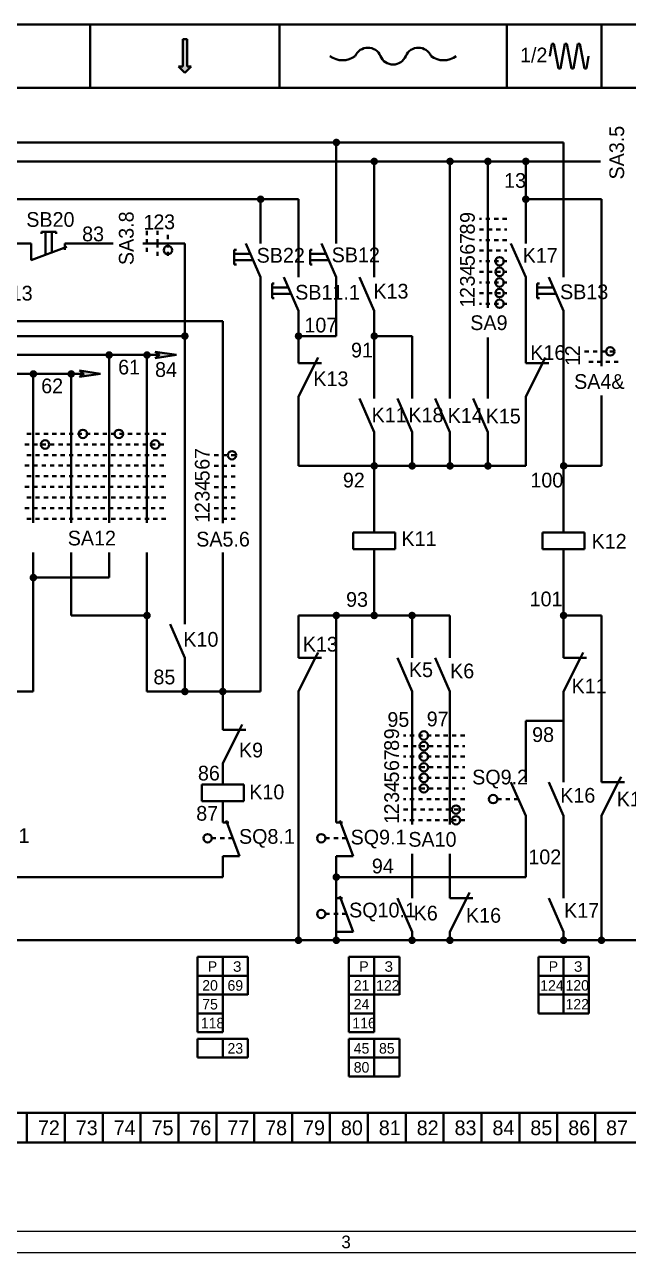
# Model space of a CAD drawing. Extents: x -8251 to 1289, y -86 to 2066.
# Drawn here: x 238.7 to 382.2, y 0 to 291.7 of the extents above; entities that cross this region are included whole.
import ezdxf

# ---------------------------------------------------------------- set-up
doc = ezdxf.new("R2010")
doc.units = 0
doc.linetypes.add('JIS_02_1.0', pattern=[2, 1, -1])
doc.layers.get('0').update_dxf_attribs({"linetype": 'CONTINUOUS', "lineweight": 40})
doc.layers.add('пунктир', color=4, linetype='JIS_02_1.0', lineweight=40)
doc.layers.add('Слой1', color=3, linetype='CONTINUOUS', lineweight=25)
doc.layers.add('РАМКА', color=7, linetype='CONTINUOUS')
doc.styles.get("Standard").update_dxf_attribs({"font": 'cad2win.shx', "height": 3.5})

msp = doc.modelspace()

# ---------------------------------------------------------------- hatches: boundary and pattern name
for points in [[(276.82, 280.23), (278.32, 281.73), (277.32, 281.73), (277.32, 288.28), (276.32, 288.28), (276.32, 281.73), (275.32, 281.73)], [(269.79, 214.01), (274.79, 213.23), (269.79, 212.5), (270.79, 213.23)], [(256.79, 208.73), (251.79, 208), (252.79, 208.73), (251.79, 209.51)]]:
    msp.add_hatch(color=256).paths.add_polyline_path(points)
h = msp.add_hatch(color=256)
edge = h.paths.add_edge_path()
edge.add_arc((312.81, 263.72), 0.9, 0, 360)
h = msp.add_hatch(color=256)
edge = h.paths.add_edge_path()
edge.add_arc((321.81, 259.22), 0.9, 0, 360)
h = msp.add_hatch(color=256)
edge = h.paths.add_edge_path()
edge.add_arc((339.81, 259.22), 0.9, 0, 360)
h = msp.add_hatch(color=256)
edge = h.paths.add_edge_path()
edge.add_arc((348.81, 259.22), 0.9, 0, 360)
h = msp.add_hatch(color=256)
edge = h.paths.add_edge_path()
edge.add_arc((357.81, 259.22), 0.9, 0, 360)
h = msp.add_hatch(color=256)
edge = h.paths.add_edge_path()
edge.add_arc((294.81, 250.22), 0.9, 0, 360)
h = msp.add_hatch(color=256)
edge = h.paths.add_edge_path()
edge.add_arc((357.81, 250.22), 0.9, 0, 360)
h = msp.add_hatch(color=256)
edge = h.paths.add_edge_path()
edge.add_arc((276.81, 217.72), 0.9, 0, 360)
h = msp.add_hatch(color=256)
edge = h.paths.add_edge_path()
edge.add_arc((303.81, 217.72), 0.9, 0, 360)
h = msp.add_hatch(color=256)
edge = h.paths.add_edge_path()
edge.add_arc((321.81, 217.72), 0.9, 0, 360)
h = msp.add_hatch(color=256)
edge = h.paths.add_edge_path()
edge.add_arc((258.81, 213.22), 0.9, 0, 360)
h = msp.add_hatch(color=256)
edge = h.paths.add_edge_path()
edge.add_arc((267.81, 213.22), 0.9, 0, 360)
h = msp.add_hatch(color=256)
edge = h.paths.add_edge_path()
edge.add_arc((240.81, 208.72), 0.9, 0, 360)
h = msp.add_hatch(color=256)
edge = h.paths.add_edge_path()
edge.add_arc((249.81, 208.72), 0.9, 0, 360)
h = msp.add_hatch(color=256)
edge = h.paths.add_edge_path()
edge.add_arc((321.81, 186.87), 0.9, 0, 360)
h = msp.add_hatch(color=256)
edge = h.paths.add_edge_path()
edge.add_arc((330.81, 186.87), 0.9, 0, 360)
h = msp.add_hatch(color=256)
edge = h.paths.add_edge_path()
edge.add_arc((339.81, 186.87), 0.9, 0, 360)
h = msp.add_hatch(color=256)
edge = h.paths.add_edge_path()
edge.add_arc((348.81, 186.87), 0.9, 0, 360)
h = msp.add_hatch(color=256)
edge = h.paths.add_edge_path()
edge.add_arc((366.81, 186.87), 0.9, 0, 360)
h = msp.add_hatch(color=256)
edge = h.paths.add_edge_path()
edge.add_arc((240.81, 160.33), 0.9, 0, 360)
h = msp.add_hatch(color=256)
edge = h.paths.add_edge_path()
edge.add_arc((267.81, 151.33), 0.9, 0, 360)
h = msp.add_hatch(color=256)
edge = h.paths.add_edge_path()
edge.add_arc((312.79, 151.33), 0.9, 0, 360)
h = msp.add_hatch(color=256)
edge = h.paths.add_edge_path()
edge.add_arc((321.79, 151.33), 0.9, 0, 360)
h = msp.add_hatch(color=256)
edge = h.paths.add_edge_path()
edge.add_arc((330.79, 151.33), 0.9, 0, 360)
h = msp.add_hatch(color=256)
edge = h.paths.add_edge_path()
edge.add_arc((366.79, 151.33), 0.9, 0, 360)
h = msp.add_hatch(color=256)
edge = h.paths.add_edge_path()
edge.add_arc((276.81, 133.27), 0.9, 0, 360)
h = msp.add_hatch(color=256)
edge = h.paths.add_edge_path()
edge.add_arc((285.81, 133.27), 0.9, 0, 360)
h = msp.add_hatch(color=256)
edge = h.paths.add_edge_path()
edge.add_arc((312.79, 89.18), 0.9, 0, 360)
h = msp.add_hatch(color=256)
edge = h.paths.add_edge_path()
edge.add_arc((303.79, 74.16), 0.9, 0, 360)
h = msp.add_hatch(color=256)
edge = h.paths.add_edge_path()
edge.add_arc((312.79, 74.16), 0.9, 0, 360)
h = msp.add_hatch(color=256)
edge = h.paths.add_edge_path()
edge.add_arc((330.79, 74.16), 0.9, 0, 360)
h = msp.add_hatch(color=256)
edge = h.paths.add_edge_path()
edge.add_arc((339.79, 74.16), 0.9, 0, 360)
h = msp.add_hatch(color=256)
edge = h.paths.add_edge_path()
edge.add_arc((366.79, 74.16), 0.9, 0, 360)
h = msp.add_hatch(color=256)
edge = h.paths.add_edge_path()
edge.add_arc((375.79, 74.16), 0.9, 0, 360)

# ---------------------------------------------------------------- linework, layer by layer
for p, q in [((29.29, 291.73), (524.43, 291.73)), ((254.29, 276.73), (254.29, 291.73)), ((299.29, 276.73), (299.29, 291.73)), ((353.29, 276.73), (353.29, 291.73)), ((375.79, 276.73), (375.79, 291.73)), ((276.32, 288.28), (276.32, 281.73)), ((277.32, 288.28), (276.32, 288.28)), ((277.32, 281.73), (277.32, 288.28)), ((363.49, 284.23), (364.01, 287.18)), ((364.01, 287.18), (364.51, 287.18)), ((364.51, 287.18), (365.55, 281.27)), ((366.05, 281.27), (367.09, 287.18)), ((367.09, 287.18), (367.59, 287.18)), ((367.59, 287.18), (368.63, 281.27)), ((369.13, 281.27), (370.17, 287.18)), ((370.17, 287.18), (370.67, 287.18)), ((370.67, 287.18), (371.72, 281.27)), ((372.22, 281.27), (372.74, 284.23)), ((275.32, 281.73), (276.32, 281.73)), ((276.82, 280.23), (275.32, 281.73)), ((276.82, 280.23), (278.32, 281.73)), ((277.32, 281.73), (278.32, 281.73)), ((365.55, 281.27), (366.05, 281.27)), ((368.63, 281.27), (369.13, 281.27)), ((371.72, 281.27), (372.22, 281.27)), ((209.29, 276.73), (254.29, 276.73)), ((254.29, 276.73), (299.29, 276.73)), ((299.29, 276.73), (353.29, 276.73)), ((353.29, 276.73), (375.79, 276.73)), ((375.79, 276.73), (524.29, 276.73)), ((78.79, 263.73), (366.79, 263.73)), ((312.79, 239.73), (312.79, 263.73)), ((366.79, 263.73), (366.79, 231.73)), ((231.79, 259.23), (357.79, 259.23)), ((321.79, 231.73), (321.79, 259.23)), ((339.79, 202.87), (339.79, 259.23)), ((348.79, 225.41), (348.79, 259.23)), ((357.79, 259.23), (357.79, 239.73)), ((357.79, 259.23), (375.54, 259.23)), ((303.79, 250.23), (42.79, 250.23)), ((294.79, 250.23), (294.79, 239.73)), ((294.79, 250.23), (299.29, 250.23)), ((303.79, 250.23), (303.79, 231.73)), ((357.79, 250.23), (375.79, 250.23)), ((375.79, 250.23), (375.79, 211.58)), ((243.71, 242.51), (242.71, 242.51)), ((242.71, 242.51), (242.71, 242.01)), ((243.71, 237.01), (243.71, 242.51)), ((243.71, 242.51), (245.21, 242.51)), ((245.21, 242.51), (245.21, 237.57)), ((245.21, 242.51), (246.21, 242.51)), ((246.21, 242.51), (246.21, 242.01)), ((236.29, 239.73), (240.29, 239.73)), ((240.29, 239.73), (240.29, 239.73)), ((240.29, 239.73), (240.29, 235.73)), ((248.29, 239.73), (248.29, 238.23)), ((248.29, 239.73), (248.29, 239.73)), ((259.79, 239.73), (248.29, 239.73)), ((267.79, 239.73), (266.79, 239.73)), ((272.79, 239.73), (267.79, 239.73)), ((276.79, 239.73), (272.79, 239.73)), ((276.79, 239.73), (276.79, 149.27)), ((294.79, 231.73), (291.29, 239.73)), ((312.79, 231.73), (309.29, 239.73)), ((357.79, 231.73), (354.29, 239.73)), ((248.76, 238.9), (240.29, 235.73)), ((243.71, 236.91), (243.71, 236.91)), ((288.54, 237.24), (288.54, 238.24)), ((288.54, 238.24), (289.04, 238.24)), ((288.54, 235.74), (288.54, 237.24)), ((288.54, 237.24), (292.38, 237.24)), ((306.54, 237.24), (306.54, 238.24)), ((306.54, 238.24), (307.04, 238.24)), ((306.54, 235.74), (306.54, 237.24)), ((306.54, 237.24), (310.38, 237.24)), ((293.04, 235.74), (288.54, 235.74)), ((288.54, 235.74), (288.54, 234.74)), ((288.54, 234.74), (289.04, 234.74)), ((293.04, 235.74), (293.04, 235.74)), ((311.04, 235.74), (306.54, 235.74)), ((306.54, 235.74), (306.54, 234.74)), ((306.54, 234.74), (307.04, 234.74)), ((311.04, 235.74), (311.04, 235.74)), ((294.79, 133.27), (294.79, 231.73)), ((303.79, 223.73), (300.29, 231.73)), ((312.79, 231.73), (312.79, 217.73)), ((321.79, 223.73), (318.29, 231.73)), ((357.79, 211.3), (357.79, 231.73)), ((366.79, 223.73), (363.29, 231.73)), ((297.54, 229.24), (297.54, 230.24)), ((297.54, 230.24), (298.04, 230.24)), ((297.54, 227.74), (297.54, 229.24)), ((297.54, 229.24), (301.38, 229.24)), ((302.04, 227.74), (297.54, 227.74)), ((297.54, 227.74), (297.54, 226.74)), ((302.04, 227.74), (302.04, 227.74)), ((360.54, 229.24), (360.54, 230.24)), ((360.54, 230.24), (361.04, 230.24)), ((360.54, 227.74), (360.54, 229.24)), ((360.54, 229.24), (364.38, 229.24)), ((365.04, 227.74), (360.54, 227.74)), ((360.54, 227.74), (360.54, 226.74)), ((365.04, 227.74), (365.04, 227.74)), ((297.54, 226.74), (298.04, 226.74)), ((348.79, 225.41), (348.79, 224.41)), ((360.54, 226.74), (361.04, 226.74)), ((303.79, 223.73), (303.79, 211.3)), ((321.79, 223.73), (321.79, 202.87)), ((366.79, 171.08), (366.79, 223.73)), ((87.79, 221.23), (285.79, 221.23)), ((285.79, 173.3), (285.79, 221.23)), ((231.79, 217.73), (276.79, 217.73)), ((303.79, 217.73), (312.79, 217.73)), ((321.79, 217.73), (330.79, 217.73)), ((330.79, 217.73), (330.79, 202.87)), ((348.79, 202.87), (348.79, 217.41)), ((159.79, 213.23), (267.79, 213.23)), ((258.79, 213.23), (254.29, 213.23)), ((258.79, 173.33), (258.79, 213.23)), ((267.79, 213.23), (267.79, 173.32)), ((267.79, 213.23), (270.79, 213.23)), ((270.79, 213.23), (269.79, 214.01)), ((269.79, 214.01), (274.79, 213.23)), ((269.79, 212.5), (270.79, 213.23)), ((274.79, 213.23), (269.79, 212.5)), ((375.79, 214.08), (375.79, 211.58)), ((303.79, 211.3), (307.79, 211.3)), ((303.79, 203.3), (307.79, 211.3)), ((307.79, 211.3), (308.44, 212.6)), ((307.79, 211.3), (309.26, 211.3)), ((357.79, 211.3), (361.79, 211.3)), ((357.79, 203.3), (361.79, 211.3)), ((361.79, 211.3), (362.44, 212.6)), ((361.79, 211.3), (363.26, 211.3)), ((375.79, 211.58), (375.79, 210.58)), ((249.79, 208.73), (168.79, 208.73)), ((240.79, 208.73), (240.79, 173.33)), ((249.79, 208.73), (249.79, 173.33)), ((249.79, 208.73), (252.79, 208.73)), ((252.79, 208.73), (251.79, 209.51)), ((251.79, 209.51), (256.79, 208.73)), ((251.79, 208), (252.79, 208.73)), ((256.79, 208.73), (251.79, 208)), ((303.79, 203.3), (303.79, 186.87)), ((321.79, 194.87), (318.29, 202.87)), ((330.79, 194.87), (327.29, 202.87)), ((339.79, 194.87), (336.29, 202.87)), ((348.79, 194.87), (345.29, 202.87)), ((357.79, 203.3), (357.79, 186.87)), ((375.79, 186.87), (375.79, 203.58)), ((321.79, 186.87), (321.79, 194.87)), ((330.79, 186.87), (330.79, 194.87)), ((339.79, 186.87), (339.79, 194.87)), ((348.79, 186.87), (348.79, 194.87)), ((303.79, 186.87), (321.79, 186.87)), ((321.79, 186.87), (330.79, 186.87)), ((321.79, 171.08), (321.79, 186.87)), ((330.79, 186.87), (339.79, 186.87)), ((339.79, 186.87), (348.79, 186.87)), ((348.79, 186.87), (357.79, 186.87)), ((375.79, 186.87), (366.79, 186.87)), ((326.78, 171.08), (316.81, 171.08)), ((316.81, 171.08), (316.81, 167.12)), ((326.78, 167.12), (326.78, 171.08)), ((371.78, 171.08), (361.81, 171.08)), ((361.81, 171.08), (361.81, 167.12)), ((371.78, 167.12), (371.78, 171.08)), ((240.79, 160.33), (240.79, 166.33)), ((249.79, 160.33), (249.79, 166.33)), ((258.79, 160.33), (258.79, 166.33)), ((267.79, 151.33), (267.79, 166.33)), ((285.79, 166.3), (285.79, 133.27)), ((326.78, 167.12), (316.81, 167.12)), ((321.79, 151.33), (321.79, 167.12)), ((371.78, 167.12), (361.81, 167.12)), ((366.79, 141.27), (366.79, 167.12)), ((240.79, 133.27), (240.79, 160.33)), ((240.79, 160.33), (249.79, 160.33)), ((249.79, 160.33), (258.79, 160.33)), ((249.79, 160.33), (249.79, 151.33)), ((249.79, 151.33), (267.79, 151.33)), ((267.79, 151.33), (267.79, 133.27)), ((276.79, 141.27), (273.29, 149.27)), ((303.79, 151.33), (303.79, 141.27)), ((303.79, 151.33), (312.79, 151.33)), ((312.79, 102.18), (312.79, 151.33)), ((312.79, 151.33), (321.79, 151.33)), ((321.79, 151.33), (330.79, 151.33)), ((330.79, 151.33), (339.79, 151.33)), ((330.79, 151.33), (330.79, 141.27)), ((339.79, 151.33), (339.79, 141.27)), ((366.79, 151.33), (375.79, 151.33)), ((375.79, 151.33), (375.79, 111.72)), ((276.79, 133.27), (276.79, 141.27)), ((303.79, 141.27), (307.79, 141.27)), ((303.79, 133.27), (307.79, 141.27)), ((307.79, 141.27), (308.44, 142.57)), ((307.79, 141.27), (309.26, 141.27)), ((330.79, 133.27), (327.29, 141.27)), ((339.79, 133.27), (336.29, 141.27)), ((366.79, 141.27), (370.79, 141.27)), ((366.79, 133.27), (370.79, 141.27)), ((370.79, 141.27), (371.44, 142.57)), ((370.79, 141.27), (372.26, 141.27)), ((231.79, 133.27), (240.79, 133.27)), ((267.79, 133.27), (276.79, 133.27)), ((276.79, 133.27), (285.79, 133.27)), ((285.79, 133.27), (294.79, 133.27)), ((285.79, 133.27), (285.79, 124.14)), ((303.79, 74.16), (303.79, 133.27)), ((330.79, 133.27), (330.79, 101.69)), ((339.79, 133.27), (339.79, 101.69)), ((366.79, 111.72), (366.79, 133.27)), ((366.79, 133.27), (366.79, 126.27)), ((289.79, 124.14), (290.44, 125.44)), ((366.79, 126.27), (357.79, 126.27)), ((357.79, 126.27), (357.79, 111.72)), ((285.79, 124.14), (289.79, 124.14)), ((285.79, 116.14), (289.79, 124.14)), ((289.79, 124.14), (291.26, 124.14)), ((285.79, 111.14), (285.79, 116.14)), ((290.78, 111.14), (280.81, 111.14)), ((280.81, 111.14), (280.81, 107.18)), ((290.78, 107.18), (290.78, 111.14)), ((357.79, 103.72), (354.29, 111.72)), ((366.79, 103.72), (363.29, 111.72)), ((375.79, 111.72), (379.79, 111.72)), ((375.79, 103.72), (379.79, 111.72)), ((379.79, 111.72), (380.44, 113.02)), ((379.79, 111.72), (381.26, 111.72)), ((290.78, 107.18), (280.81, 107.18)), ((285.79, 107.18), (285.79, 102.18)), ((352.04, 107.72), (351.04, 107.72)), ((354.04, 107.72), (353.04, 107.72)), ((356.04, 107.72), (355.04, 107.72)), ((356.23, 107.5), (356.23, 107.5)), ((285.79, 102.18), (287.29, 102.18)), ((289.79, 94.18), (286.62, 102.65)), ((312.79, 102.18), (314.29, 102.18)), ((316.79, 94.18), (313.62, 102.65)), ((357.79, 103.72), (357.79, 89.18)), ((366.79, 84.18), (366.79, 103.72)), ((375.79, 103.72), (375.79, 74.16)), ((284.2, 98.41), (283.2, 98.41)), ((286.2, 98.41), (285.2, 98.41)), ((288.2, 98.41), (287.2, 98.41)), ((288.39, 98.19), (288.39, 98.19)), ((311.2, 98.41), (310.2, 98.41)), ((313.2, 98.41), (312.2, 98.41)), ((315.2, 98.41), (314.2, 98.41)), ((315.39, 98.19), (315.39, 98.19)), ((285.79, 94.18), (289.79, 94.18)), ((285.79, 94.18), (285.79, 89.18)), ((312.79, 94.18), (312.79, 74.16)), ((312.79, 94.18), (316.79, 94.18)), ((330.79, 94.69), (330.79, 84.18)), ((339.79, 94.69), (339.79, 84.18)), ((285.79, 89.18), (222.79, 89.18)), ((312.79, 89.18), (357.79, 89.18)), ((366.79, 89.18), (366.79, 89.18)), ((316.79, 76.18), (313.62, 84.65)), ((343.79, 84.18), (344.44, 85.48)), ((312.79, 84.18), (314.29, 84.18)), ((330.79, 76.18), (327.29, 84.18)), ((339.79, 84.18), (343.79, 84.18)), ((339.79, 76.18), (343.79, 84.18)), ((343.79, 84.18), (345.26, 84.18)), ((366.79, 76.18), (363.29, 84.18)), ((311.2, 80.41), (310.2, 80.41)), ((313.2, 80.41), (312.2, 80.41)), ((315.2, 80.41), (314.2, 80.41)), ((315.39, 80.19), (315.39, 80.19)), ((312.79, 76.18), (316.79, 76.18)), ((312.79, 76.18), (312.79, 74.16)), ((330.79, 76.18), (330.79, 74.16)), ((339.79, 76.18), (339.79, 74.16)), ((366.79, 74.16), (366.79, 76.18)), ((366.79, 74.16), (24.79, 74.16)), ((312.79, 74.16), (330.79, 74.16)), ((375.79, 74.16), (366.79, 74.16)), ((375.79, 74.16), (393.79, 74.16)), ((285.79, 70.21), (279.79, 70.21)), ((279.79, 70.21), (279.79, 65.73)), ((285.79, 70.21), (285.79, 65.71)), ((285.79, 70.21), (291.79, 70.21)), ((291.79, 70.21), (291.79, 65.71)), ((321.79, 70.21), (315.79, 70.21)), ((315.79, 70.21), (315.79, 65.73)), ((321.79, 70.21), (321.79, 65.71)), ((321.79, 70.21), (327.79, 70.21)), ((327.79, 70.21), (327.79, 65.71)), ((366.79, 70.21), (360.79, 70.21)), ((360.79, 70.21), (360.79, 65.73)), ((366.79, 70.21), (366.79, 65.71)), ((366.79, 70.21), (372.79, 70.21)), ((372.79, 70.21), (372.79, 65.71)), ((279.79, 65.73), (285.79, 65.73)), ((279.79, 65.73), (279.79, 61.25)), ((285.79, 65.73), (291.79, 65.73)), ((285.79, 65.73), (285.79, 61.23)), ((291.79, 65.73), (291.79, 61.23)), ((315.79, 65.73), (321.79, 65.73)), ((315.79, 65.73), (315.79, 61.25)), ((321.79, 65.73), (327.79, 65.73)), ((321.79, 65.73), (321.79, 61.23)), ((327.79, 65.73), (327.79, 61.23)), ((360.79, 65.73), (366.79, 65.73)), ((360.79, 65.73), (360.79, 61.25)), ((366.79, 65.73), (372.79, 65.73)), ((366.79, 65.73), (366.79, 61.23)), ((372.79, 65.73), (372.79, 61.23)), ((279.79, 61.25), (285.79, 61.25)), ((279.79, 61.25), (279.79, 56.78)), ((285.79, 61.25), (291.79, 61.25)), ((285.79, 61.25), (285.79, 56.78)), ((315.79, 61.25), (321.79, 61.25)), ((315.79, 61.25), (315.79, 56.78)), ((321.79, 61.25), (327.79, 61.25)), ((321.79, 61.25), (321.79, 56.78)), ((360.79, 61.25), (366.79, 61.25)), ((360.79, 61.25), (360.79, 56.78)), ((366.79, 61.25), (372.79, 61.25)), ((366.79, 61.25), (366.79, 56.78)), ((372.79, 61.25), (372.79, 56.78)), ((279.79, 56.78), (285.79, 56.78)), ((279.79, 56.78), (279.79, 52.3)), ((285.79, 56.78), (285.79, 52.3)), ((315.79, 56.78), (321.79, 56.78)), ((315.79, 56.78), (315.79, 52.3)), ((321.79, 56.78), (321.79, 52.3)), ((360.79, 56.78), (366.79, 56.78)), ((366.79, 56.78), (372.79, 56.78)), ((279.79, 52.3), (285.79, 52.3)), ((285.79, 50.78), (279.79, 50.78)), ((279.79, 50.78), (279.79, 46.28)), ((285.79, 46.28), (285.79, 50.78)), ((291.79, 50.78), (285.79, 50.78)), ((291.79, 46.28), (291.79, 50.78)), ((315.79, 52.3), (321.79, 52.3)), ((321.79, 50.78), (315.79, 50.78)), ((315.79, 50.78), (315.79, 46.28)), ((321.79, 46.28), (321.79, 50.78)), ((327.79, 50.78), (321.79, 50.78)), ((327.79, 46.28), (327.79, 50.78)), ((279.79, 46.28), (285.79, 46.28)), ((285.79, 46.28), (291.79, 46.28)), ((315.79, 46.28), (321.79, 46.28)), ((315.79, 46.28), (315.79, 41.78)), ((321.79, 46.28), (327.79, 46.28)), ((321.79, 41.78), (321.79, 46.28)), ((327.79, 41.78), (327.79, 46.28)), ((315.79, 41.78), (321.79, 41.78)), ((321.79, 41.78), (327.79, 41.78)), ((518.29, 33.16), (23.29, 33.16)), ((239.29, 33.16), (239.29, 26.16)), ((248.29, 33.16), (248.29, 26.16)), ((257.29, 33.16), (257.29, 26.16)), ((266.29, 33.16), (266.29, 26.16)), ((275.29, 33.16), (275.29, 26.16)), ((284.29, 33.16), (284.29, 26.16)), ((293.29, 33.16), (293.29, 26.16)), ((302.29, 33.16), (302.29, 26.16)), ((311.29, 33.16), (311.29, 26.16)), ((320.29, 33.16), (320.29, 26.16)), ((329.29, 33.16), (329.29, 26.16)), ((338.29, 33.16), (338.29, 26.16)), ((347.29, 33.16), (347.29, 26.16)), ((356.29, 33.16), (356.29, 26.16)), ((365.29, 33.16), (365.29, 26.16)), ((374.29, 33.16), (374.29, 26.16)), ((23.29, 26.16), (518.29, 26.16))]:
    msp.add_line(p, q)
for centre in [(272.79, 238.14), (351.59, 235.48), (351.59, 232.98), (351.59, 230.44), (351.59, 227.94), (351.59, 225.41), (377.88, 214.08), (252.59, 194.46), (261.11, 194.46), (243.59, 191.96), (269.76, 191.96), (288.01, 189.4), (333.59, 122.82), (333.59, 120.29), (333.59, 117.79), (333.59, 115.26), (333.59, 112.76), (333.59, 110.26), (350.06, 107.72), (341.23, 105.22), (341.23, 102.69), (282.22, 98.41), (309.22, 98.41), (309.22, 80.41)]:
    msp.add_circle(centre, 1)
for centre, radius, start, end in [((320.29, 282.98), 3.25, 22.6199, 157.3801), ((332.29, 282.98), 3.25, 22.6199, 157.3801), ((314.29, 288.25), 5.02, 233.2588, 306.7412), ((326.29, 285.48), 3.25, 202.6199, 337.3801), ((338.29, 288.23), 5, 233.1301, 306.8699)]:
    msp.add_arc(centre, radius, start, end)
at = {"layer": 'пунктир'}
for p, q in [((353.29, 245.54), (346.79, 245.54)), ((267.79, 242.71), (267.79, 236.74)), ((270.29, 239.73), (270.29, 242.71)), ((272.79, 236.75), (272.79, 242.71)), ((346.79, 243.04), (353.29, 243.04)), ((270.29, 239.73), (270.29, 236.75)), ((353.29, 240.51), (346.79, 240.51)), ((346.79, 238.01), (353.29, 238.01)), ((353.29, 235.48), (346.79, 235.48)), ((346.79, 232.98), (353.29, 232.98)), ((353.29, 230.44), (346.79, 230.44)), ((346.79, 227.94), (353.29, 227.94)), ((353.29, 225.41), (346.79, 225.41)), ((371.79, 214.08), (379.79, 214.08)), ((379.79, 211.58), (371.79, 211.58)), ((272.29, 194.46), (238.79, 194.46)), ((238.79, 191.96), (272.29, 191.96)), ((272.29, 189.43), (238.79, 189.43)), ((238.79, 186.93), (272.29, 186.93)), ((283.79, 189.4), (289.54, 189.4)), ((283.79, 186.87), (289.54, 186.87)), ((272.29, 184.4), (238.79, 184.4)), ((283.79, 184.37), (289.54, 184.37)), ((238.79, 181.9), (272.29, 181.9)), ((283.79, 181.84), (289.54, 181.84)), ((272.29, 179.36), (238.79, 179.36)), ((283.79, 179.34), (289.54, 179.34)), ((238.79, 176.86), (272.29, 176.86)), ((283.79, 176.84), (289.54, 176.84)), ((272.29, 174.33), (238.79, 174.33)), ((283.79, 174.3), (289.54, 174.3)), ((343.29, 122.82), (328.79, 122.82)), ((328.79, 120.32), (343.29, 120.32)), ((343.29, 117.79), (328.79, 117.79)), ((328.79, 115.29), (343.29, 115.29)), ((343.29, 112.76), (328.79, 112.76)), ((328.79, 110.26), (343.29, 110.26)), ((343.29, 107.72), (328.79, 107.72)), ((328.79, 105.22), (343.29, 105.22)), ((343.29, 102.69), (328.79, 102.69))]:
    msp.add_line(p, q, dxfattribs=at)
at = {"layer": 'РАМКА'}
msp.add_line((836, 5), (20, 5), dxfattribs=at)
at = {"layer": 'Слой1'}
msp.add_line((0, 0), (841, 0), dxfattribs=at)

# ---------------------------------------------------------------- texts
msp.add_text('3', height=3).set_placement((314, 1))
at = {"attachment_point": 1}
for s, insert, char_height, width in [('1/2', (356.44, 286.24), 3.5, 5.9991), ('13', (352.66, 256.44), 3.5, 8.1276), ('SB20', (239.13, 247.17), 3.5, 8.1276), ('1', (266.98, 246.52), 3.5, 8.1276), ('2', (269.34, 246.61), 3.5, 8.1276), ('3', (271.87, 246.61), 3.5, 8.1276), ('83', (252.4, 243.73), 3.5, 8.1276), ('SB22', (293.86, 238.65), 3.5, 8.1276), ('SB12', (311.69, 238.76), 3.5, 8.1276), ('K17', (357.08, 238.63), 3.5, 8.1276), ('K13', (232.31, 229.66), 3.5, 8.1276), ('SB11.1', (303.03, 229.88), 3.5, 8.1276), ('K13', (321.6, 230.13), 3.5, 8.1276), ('SB13', (365.95, 229.98), 3.5, 8.1276), ('107', (305.21, 222.08), 3.5, 8.1276), ('SA9', (344.62, 222.64), 3.5, 8.1276), ('91', (316.29, 216.14), 3.5, 8.1276), ('K16', (358.89, 215.55), 3.5, 8.1276), ('61', (260.96, 212.1), 3.5, 8.1276), ('84', (269.73, 211.51), 3.5, 8.1276), ('62', (242.67, 207.63), 3.5, 8.1276), ('K13', (307.34, 209.32), 3.5, 8.1276), ('SA4&', (369.29, 208.67), 3.5, 20.7857), ('K11', (321.17, 200.73), 3.5, 8.1276), ('K18', (329.93, 200.73), 3.5, 8.1276), ('K14', (339.25, 200.59), 3.5, 8.1276), ('K15', (348.29, 200.45), 3.5, 8.1276), ('92', (314.35, 185.25), 3.5, 8.1276), ('100', (358.9, 185.25), 3.5, 8.1276), ('SA12', (248.98, 171.47), 3.5, 8.1276), ('SA5.6', (279.5, 171.22), 3.5, 8.1276), ('K11', (328.27, 171.32), 3.5, 8.1276), ('K12', (373.44, 170.71), 3.5, 8.1276), ('93', (315.11, 156.89), 3.5, 8.1276), ('101', (358.72, 157.01), 3.5, 8.1276), ('K10', (276.45, 147.41), 3.5, 8.1276), ('K13', (304.82, 146.26), 3.5, 8.1276), ('K5', (330.04, 140.19), 3.5, 8.1276), ('85', (269.34, 138.47), 3.5, 8.1276), ('K6', (339.83, 139.9), 3.5, 8.1276), ('K11', (368.7, 136.32), 3.5, 8.1276), ('95', (324.93, 128.37), 3.5, 8.1276), ('97', (334.27, 128.49), 3.5, 8.1276), ('98', (359.32, 124.78), 3.5, 8.1276), ('K9', (289.67, 121.11), 3.5, 8.1276), ('86', (279.91, 115.63), 3.5, 8.1276), ('SQ9.2', (345.07, 114.69), 3.5, 8.1276), ('K10', (292.11, 111.16), 3.5, 8.1276), ('K16', (366, 110.36), 3.5, 8.1276), ('K13', (379.44, 109.47), 3.5, 8.1276), ('87', (279.51, 106.08), 3.5, 8.1276), ('SQ7.1', (226.62, 100.8), 3.5, 8.1276), ('SQ8.1', (289.67, 100.59), 3.5, 8.1276), ('SQ9.1', (316.19, 100.43), 3.5, 8.1276), ('SA10', (329.9, 99.89), 3.5, 8.1276), ('94', (321.24, 93.56), 3.5, 8.1276), ('102', (358.42, 95.73), 3.5, 8.1276), ('SQ10.1', (315.83, 83.1), 3.5, 8.1276), ('K6', (331.17, 82.38), 3.5, 8.1276), ('K16', (343.61, 81.84), 3.5, 8.1276), ('K17', (366.91, 83.01), 3.5, 8.1276), ('Р', (282.25, 69.18), 2.5, 3.7722), ('З', (288.25, 69.18), 2.5, 3.7722), ('Р', (318.25, 69.18), 2.5, 3.7722), ('З', (324.25, 69.18), 2.5, 3.7722), ('Р', (363.25, 69.18), 2.5, 3.7722), ('З', (369.25, 69.18), 2.5, 3.7722), ('20', (280.93, 64.7), 2.5, 3.7722), ('69', (286.93, 64.68), 2.5, 3.7722), ('21', (316.93, 64.7), 2.5, 3.7722), ('122', (322.24, 64.68), 2.5, 3.7722), ('124', (361.24, 64.68), 2.5, 3.7722), ('120', (367.24, 64.7), 2.5, 3.7722), ('75', (280.93, 60.22), 2.5, 3.7722), ('24', (316.93, 60.22), 2.5, 3.7722), ('122', (367.24, 60.22), 2.5, 3.7722), ('118', (280.6, 55.74), 2.5, 3.7722), ('116', (316.6, 55.74), 2.5, 3.7722), ('23', (286.93, 49.74), 2.5, 3.7722), ('45', (316.93, 49.74), 2.5, 3.7722), ('85', (322.93, 49.74), 2.5, 3.7722), ('80', (316.93, 45.24), 2.5, 3.7722), ('72', (241.89, 31.37), 3.5, 3.7722), ('73', (250.89, 31.37), 3.5, 3.7722), ('74', (259.89, 31.37), 3.5, 3.7722), ('75', (268.89, 31.37), 3.5, 3.7722), ('76', (277.89, 31.37), 3.5, 3.7722), ('77', (286.89, 31.37), 3.5, 3.7722), ('78', (295.89, 31.37), 3.5, 3.7722), ('79', (304.89, 31.37), 3.5, 3.7722), ('80', (313.89, 31.37), 3.5, 3.7722), ('81', (322.89, 31.37), 3.5, 3.7722), ('82', (331.89, 31.37), 3.5, 3.7722), ('83', (340.89, 31.37), 3.5, 3.7722), ('84', (349.89, 31.37), 3.5, 3.7722), ('85', (358.89, 31.37), 3.5, 3.7722), ('86', (367.89, 31.37), 3.5, 3.7722), ('87', (376.89, 31.37), 3.5, 3.7722)]:
    msp.add_mtext(s, dxfattribs=dict(at, insert=insert, char_height=char_height, width=width))
at = {"char_height": 3.5, "width": 8.1276, "attachment_point": 1, "rotation": 90}
for s, insert in [('SA3.5', (377.67, 254.92)), ('SA3.8', (261.14, 234.58)), ('9', (342.19, 244.59)), ('8', (342.18, 241.85)), ('6', (342.19, 237.05)), ('7', (342.18, 239.59)), ('5', (342.18, 234.32)), ('4', (342.18, 232.05)), ('3', (342.19, 229.49)), ('2', (342.18, 226.75)), ('1', (342.18, 224.49)), ('2', (367.18, 212.92)), ('1', (367.18, 210.66)), ('7', (279.18, 188.48)), ('6', (279.19, 185.95)), ('5', (279.18, 183.21)), ('4', (279.18, 180.95)), ('2', (279.18, 175.65)), ('3', (279.19, 178.38)), ('1', (279.18, 173.38)), ('9', (324.19, 121.92)), ('8', (324.18, 119.18)), ('6', (324.19, 114.38)), ('7', (324.18, 116.92)), ('5', (324.18, 111.65)), ('4', (324.18, 109.38)), ('3', (324.19, 106.82)), ('2', (324.18, 104.08)), ('1', (324.18, 101.82))]:
    msp.add_mtext(s, dxfattribs=dict(at, insert=insert))

doc.saveas('drawing.dxf')
